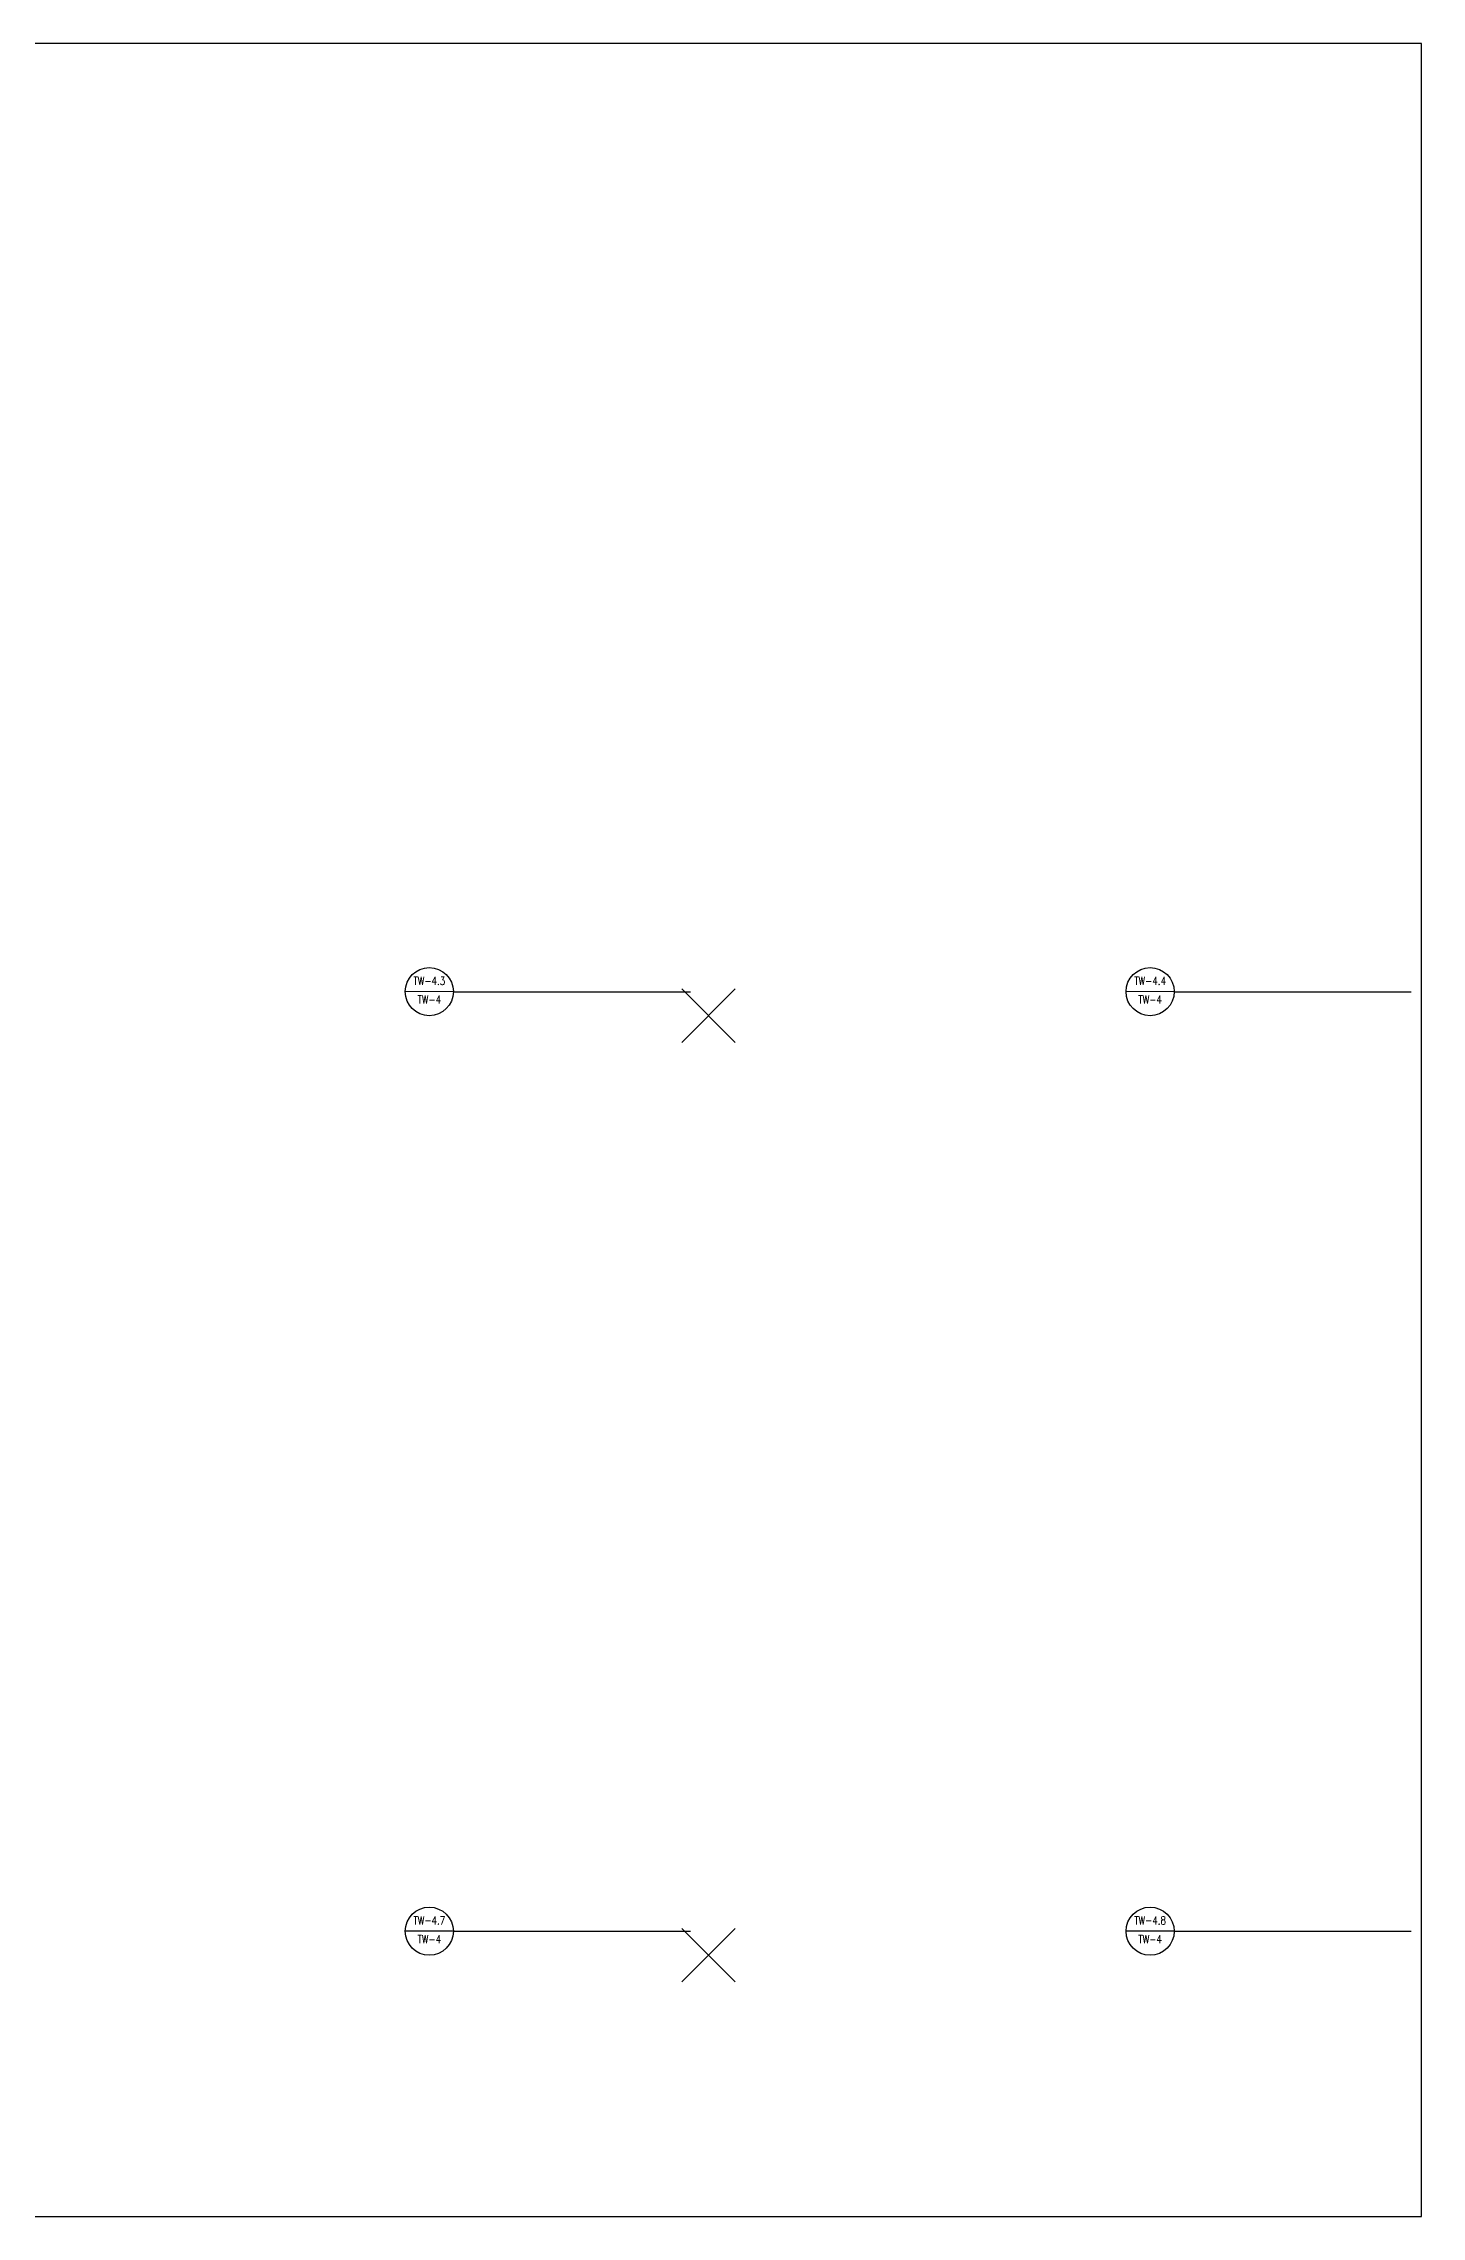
# Model space of a CAD drawing. Header units: millimetres. Extents: x -1 to 744, y -10 to 72.
# Drawn here: x 533.4 to 585, y -9.8 to 71.6 of the extents above; entities that cross this region are included whole.
import ezdxf
from ezdxf.enums import TextEntityAlignment as Align

# ---------------------------------------------------------------- set-up
doc = ezdxf.new("R2010")
doc.units = ezdxf.units.MM
doc.header["$MEASUREMENT"] = 0
doc.header["$PDMODE"] = 3
doc.header["$PDSIZE"] = 1
for name, color, linetype in [('_TW-3', 7, 'Continuous'), ('_TW-4', 7, 'Continuous'), ('_WS_Boundary', 7, 'Continuous'), ('WS_REF_MARKER', 7, 'Continuous')]:
    doc.layers.add(name, color=color, linetype=linetype)
doc.layers.add('_WS_Insertion_Point', color=1, linetype='Continuous', lineweight=25, plot=False)
doc.styles.add('ROMANS', font='ROMANS.shx')
doc.styles.add('STD', font='simplex.shx', dxfattribs={"height": 0.1})

# ---------------------------------------------------------------- blocks, each defined once
blk = doc.blocks.new('DTLBUB')
blk.add_line((0.313, 0), (-0.313, 0))
blk.add_circle((0, 0), 0.313)
at = {"style": 'STD', "flags": 12}
for tag, height, p in [('A1', 0.104, (0, 0.14)), ('M-000', 0.0781, (0, -0.103))]:
    blk.add_attdef(tag, text='', height=height, dxfattribs=at).set_placement(p, align=Align.MIDDLE)

msp = doc.modelspace()

# ---------------------------------------------------------------- linework, layer by layer
at = {"layer": '_TW-3'}
for p, q in [((548.716, 36.108), (557.604, 36.108)), ((575.732, 36.108), (584.62, 36.108)), ((548.716, 0.899), (557.604, 0.899)), ((575.732, 0.899), (584.62, 0.899))]:
    msp.add_line(p, q, dxfattribs=at)
at = {"layer": '_WS_Boundary'}
msp.add_lwpolyline([(475.927, -9.793), (585.005, -9.793), (585.005, 71.642), (475.927, 71.642)], close=True, dxfattribs=at)
at = {"layer": '_WS_Insertion_Point'}
for p in [(558.281, 35.209), (558.281, 0)]:
    msp.add_point(p, dxfattribs=at)

# ---------------------------------------------------------------- block references
at = {"layer": '_TW-4'}
ref = msp.add_blockref('DTLBUB', (547.817, 36.109), dxfattribs=dict(at, xscale=2.878068995225996, yscale=2.878068995225996, zscale=2.878068995225996, rotation=359.9491497557224))
ref.add_attrib('A1', 'TW-4.3', dxfattribs={"layer": 'WS_REF_MARKER', "height": 0.2998, "style": 'ROMANS', "width": 0.8, "flags": 12}).set_placement((547.817, 36.513), align=Align.MIDDLE)
ref.add_attrib('M-000', 'TW-4', dxfattribs={"layer": 'WS_REF_MARKER', "height": 0.2999, "style": 'ROMANS', "width": 0.8, "flags": 12}).set_placement((547.816, 35.811), align=Align.MIDDLE)
ref = msp.add_blockref('DTLBUB', (574.833, 36.109), dxfattribs=dict(at, xscale=2.878068995225996, yscale=2.878068995225996, zscale=2.878068995225996, rotation=359.9491497557224))
ref.add_attrib('A1', 'TW-4.4', dxfattribs={"layer": 'WS_REF_MARKER', "height": 0.2998, "style": 'ROMANS', "width": 0.8, "flags": 12}).set_placement((574.833, 36.513), align=Align.MIDDLE)
ref.add_attrib('M-000', 'TW-4', dxfattribs={"layer": 'WS_REF_MARKER', "height": 0.2999, "style": 'ROMANS', "width": 0.8, "flags": 12}).set_placement((574.832, 35.811), align=Align.MIDDLE)
ref = msp.add_blockref('DTLBUB', (547.817, 0.9), dxfattribs=dict(at, xscale=2.878068995225994, yscale=2.878068995225994, zscale=2.878068995225994, rotation=359.9491497557224))
ref.add_attrib('A1', 'TW-4.7', dxfattribs={"layer": 'WS_REF_MARKER', "height": 0.2998, "style": 'ROMANS', "width": 0.8, "flags": 12}).set_placement((547.817, 1.304), align=Align.MIDDLE)
ref.add_attrib('M-000', 'TW-4', dxfattribs={"layer": 'WS_REF_MARKER', "height": 0.2999, "style": 'ROMANS', "width": 0.8, "flags": 12}).set_placement((547.816, 0.603), align=Align.MIDDLE)
ref = msp.add_blockref('DTLBUB', (574.833, 0.9), dxfattribs=dict(at, xscale=2.878068995225994, yscale=2.878068995225994, zscale=2.878068995225994, rotation=359.9491497557224))
ref.add_attrib('A1', 'TW-4.8', dxfattribs={"layer": 'WS_REF_MARKER', "height": 0.2998, "style": 'ROMANS', "width": 0.8, "flags": 12}).set_placement((574.833, 1.304), align=Align.MIDDLE)
ref.add_attrib('M-000', 'TW-4', dxfattribs={"layer": 'WS_REF_MARKER', "height": 0.2999, "style": 'ROMANS', "width": 0.8, "flags": 12}).set_placement((574.832, 0.603), align=Align.MIDDLE)

doc.saveas('drawing.dxf')
